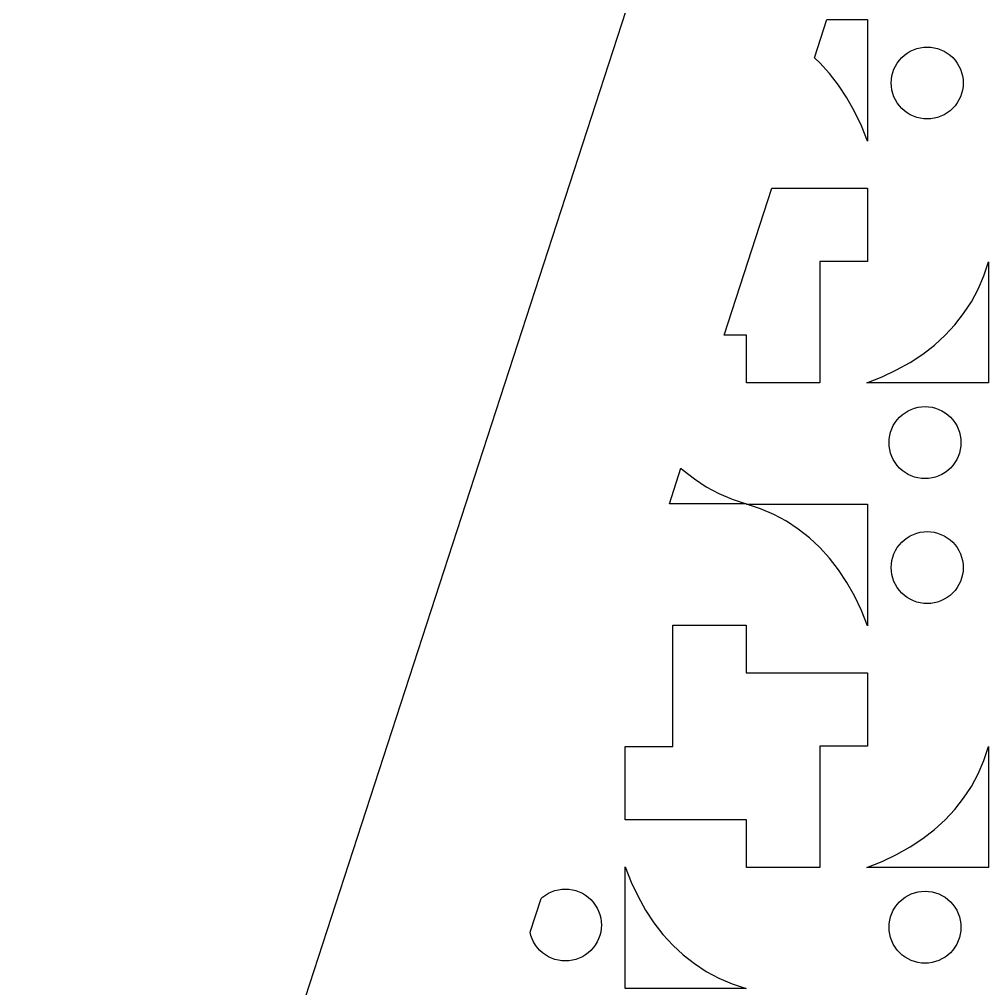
# Model space of a CAD drawing. Header units: metres. Extents: x -75 to 75, y 0 to 231.
# Drawn here: x -75 to -15, y 55 to 115 of the extents above; entities that cross this region are included whole.
import ezdxf

# ---------------------------------------------------------------- set-up
doc = ezdxf.new("R2010")
doc.units = ezdxf.units.M

msp = doc.modelspace()

# ---------------------------------------------------------------- linework, layer by layer
for p, q in [((0, 230.826), (-75, 0)), ((-25.7868, 112.63), (-25.0177, 114.997)), ((-25.0177, 114.997), (-22.5032, 114.997)), ((-22.5032, 114.997), (-22.5032, 107.457)), ((-20.2139, 112.785), (-20.0386, 112.915)), ((-20.0386, 112.915), (-19.8509, 113.027)), ((-19.8509, 113.027), (-19.6527, 113.121)), ((-19.6527, 113.121), (-19.4472, 113.195)), ((-19.4472, 113.195), (-19.2348, 113.248)), ((-19.2348, 113.248), (-19.0187, 113.28)), ((-19.0187, 113.28), (-18.8008, 113.29)), ((-18.8008, 113.29), (-18.582, 113.279)), ((-18.582, 113.279), (-18.3655, 113.248)), ((-18.3655, 113.248), (-18.154, 113.195)), ((-18.154, 113.195), (-17.9485, 113.121)), ((-17.9485, 113.121), (-17.7507, 113.027)), ((-17.7507, 113.027), (-17.563, 112.915)), ((-17.563, 112.915), (-17.3872, 112.785)), ((-25.4439, 112.312), (-25.7868, 112.63)), ((-24.8415, 111.652), (-25.4439, 112.312)), ((-20.7651, 112.113), (-20.6529, 112.3)), ((-20.6529, 112.3), (-20.5225, 112.476)), ((-20.5225, 112.476), (-20.376, 112.638)), ((-20.376, 112.638), (-20.2139, 112.785)), ((-17.3872, 112.785), (-17.2252, 112.638)), ((-17.2252, 112.638), (-17.0787, 112.476)), ((-17.0787, 112.476), (-16.9482, 112.3)), ((-16.9482, 112.3), (-16.8361, 112.113)), ((-24.2834, 110.931), (-24.8415, 111.652)), ((-20.9853, 111.498), (-20.9322, 111.71)), ((-20.9322, 111.71), (-20.8585, 111.915)), ((-20.8585, 111.915), (-20.7651, 112.113)), ((-16.8361, 112.113), (-16.7427, 111.915)), ((-16.7427, 111.915), (-16.669, 111.71)), ((-16.669, 111.71), (-16.6159, 111.497)), ((-21.0278, 111.063), (-21.0173, 111.282)), ((-21.0178, 110.845), (-21.0278, 111.063)), ((-21.0173, 111.282), (-20.9853, 111.498)), ((-16.6159, 111.497), (-16.5834, 111.281)), ((-16.5733, 111.063), (-16.5839, 110.844)), ((-16.5834, 111.281), (-16.5733, 111.063)), ((-23.7694, 110.15), (-24.2834, 110.931)), ((-20.9857, 110.629), (-21.0178, 110.845)), ((-20.9322, 110.416), (-20.9857, 110.629)), ((-20.8585, 110.211), (-20.9322, 110.416)), ((-16.669, 110.416), (-16.7427, 110.21)), ((-16.6164, 110.628), (-16.669, 110.416)), ((-16.5839, 110.844), (-16.6164, 110.628)), ((-23.3011, 109.307), (-23.7694, 110.15)), ((-20.7651, 110.013), (-20.8585, 110.211)), ((-20.6529, 109.825), (-20.7651, 110.013)), ((-20.5225, 109.65), (-20.6529, 109.825)), ((-16.9487, 109.825), (-17.0787, 109.65)), ((-16.8361, 110.013), (-16.9487, 109.825)), ((-16.7427, 110.21), (-16.8361, 110.013)), ((-22.8767, 108.405), (-23.3011, 109.307)), ((-20.376, 109.488), (-20.5225, 109.65)), ((-20.2139, 109.341), (-20.376, 109.488)), ((-20.0386, 109.211), (-20.2139, 109.341)), ((-19.8509, 109.099), (-20.0386, 109.211)), ((-17.563, 109.211), (-17.7507, 109.099)), ((-17.3872, 109.341), (-17.563, 109.211)), ((-17.2256, 109.488), (-17.3872, 109.341)), ((-17.0787, 109.65), (-17.2256, 109.488)), ((-19.6527, 109.005), (-19.8509, 109.099)), ((-19.4472, 108.931), (-19.6527, 109.005)), ((-19.2357, 108.878), (-19.4472, 108.931)), ((-19.0192, 108.846), (-19.2357, 108.878)), ((-18.8008, 108.836), (-19.0192, 108.846)), ((-18.5825, 108.846), (-18.8008, 108.836)), ((-18.3664, 108.878), (-18.5825, 108.846)), ((-18.154, 108.931), (-18.3664, 108.878)), ((-17.9485, 109.005), (-18.154, 108.931)), ((-17.7507, 109.099), (-17.9485, 109.005)), ((-22.5032, 107.457), (-22.8767, 108.405)), ((-31.371, 95.4434), (-28.41, 104.557)), ((-28.41, 104.557), (-22.5032, 104.557)), ((-22.5032, 104.557), (-22.5032, 100.003)), ((-22.5032, 100.003), (-25.4434, 100.003)), ((-25.4434, 100.003), (-25.4434, 92.5032)), ((-15.2943, 99.1284), (-15.0032, 99.9821)), ((-15.0032, 99.9821), (-15.0032, 92.5032)), ((-15.6519, 98.3022), (-15.2943, 99.1284)), ((-16.0698, 97.5203), (-15.6519, 98.3022)), ((-16.5491, 96.7838), (-16.0698, 97.5203)), ((-17.0879, 96.0916), (-16.5491, 96.7838)), ((-17.688, 95.4439), (-17.0879, 96.0916)), ((-29.9968, 95.4434), (-31.371, 95.4434)), ((-29.9968, 92.5032), (-29.9968, 95.4434)), ((-18.3481, 94.8415), (-17.688, 95.4439)), ((-19.0686, 94.2834), (-18.3481, 94.8415)), ((-19.8505, 93.7694), (-19.0686, 94.2834)), ((-20.6927, 93.3011), (-19.8505, 93.7694)), ((-21.595, 92.8767), (-20.6927, 93.3011)), ((-25.4434, 92.5032), (-29.9968, 92.5032)), ((-22.5426, 92.5032), (-21.595, 92.8767)), ((-15.0032, 92.5032), (-22.5426, 92.5032)), ((-20.3503, 90.5225), (-20.175, 90.6525)), ((-20.175, 90.6525), (-19.9873, 90.7651)), ((-19.9873, 90.7651), (-19.7891, 90.8585)), ((-19.7891, 90.8585), (-19.5836, 90.9322)), ((-19.5836, 90.9322), (-19.3712, 90.9857)), ((-19.3712, 90.9857), (-19.1551, 91.0178)), ((-19.1551, 91.0178), (-18.9372, 91.0278)), ((-18.9372, 91.0278), (-18.7184, 91.0173)), ((-18.7184, 91.0173), (-18.5019, 90.9853)), ((-18.5019, 90.9853), (-18.2904, 90.9322)), ((-18.2904, 90.9322), (-18.0849, 90.8585)), ((-18.0849, 90.8585), (-17.8871, 90.7651)), ((-17.8871, 90.7651), (-17.6994, 90.6525)), ((-17.6994, 90.6525), (-17.5241, 90.5225)), ((-20.9015, 89.8509), (-20.7893, 90.0381)), ((-20.7893, 90.0381), (-20.6589, 90.2139)), ((-20.6589, 90.2139), (-20.5124, 90.3755)), ((-20.5124, 90.3755), (-20.3503, 90.5225)), ((-17.5241, 90.5225), (-17.3616, 90.3755)), ((-17.3616, 90.3755), (-17.2151, 90.2139)), ((-17.2151, 90.2139), (-17.0847, 90.0381)), ((-17.0847, 90.0381), (-16.973, 89.8509)), ((-21.1221, 89.2357), (-21.069, 89.4472)), ((-21.069, 89.4472), (-20.9949, 89.6527)), ((-20.9949, 89.6527), (-20.9015, 89.8509)), ((-16.973, 89.8509), (-16.8791, 89.6527)), ((-16.8791, 89.6527), (-16.8054, 89.4472)), ((-16.8054, 89.4472), (-16.7523, 89.2348)), ((-21.1642, 88.8008), (-21.1537, 89.0192)), ((-21.1542, 88.5825), (-21.1642, 88.8008)), ((-21.1537, 89.0192), (-21.1221, 89.2357)), ((-16.7523, 89.2348), (-16.7203, 89.0187)), ((-16.7097, 88.8008), (-16.7207, 88.582)), ((-16.7203, 89.0187), (-16.7097, 88.8008)), ((-21.1221, 88.3664), (-21.1542, 88.5825)), ((-21.069, 88.154), (-21.1221, 88.3664)), ((-16.7528, 88.3655), (-16.8054, 88.154)), ((-16.7207, 88.582), (-16.7528, 88.3655)), ((-20.9949, 87.9485), (-21.069, 88.154)), ((-20.9015, 87.7507), (-20.9949, 87.9485)), ((-20.7893, 87.5635), (-20.9015, 87.7507)), ((-16.973, 87.7507), (-17.0851, 87.563)), ((-16.8791, 87.948), (-16.973, 87.7507)), ((-16.8054, 88.154), (-16.8791, 87.948)), ((-34.7632, 85.0032), (-34.0448, 87.2143)), ((-34.0448, 87.2143), (-33.9084, 87.0879)), ((-33.9084, 87.0879), (-33.2162, 86.5491)), ((-20.6589, 87.3872), (-20.7893, 87.5635)), ((-20.5124, 87.2256), (-20.6589, 87.3872)), ((-20.3503, 87.0787), (-20.5124, 87.2256)), ((-20.175, 86.9487), (-20.3503, 87.0787)), ((-17.5241, 87.0787), (-17.6994, 86.9487)), ((-17.3621, 87.2252), (-17.5241, 87.0787)), ((-17.2151, 87.3872), (-17.3621, 87.2252)), ((-17.0851, 87.563), (-17.2151, 87.3872)), ((-33.2162, 86.5491), (-32.4797, 86.0698)), ((-19.9873, 86.8361), (-20.175, 86.9487)), ((-19.7891, 86.7427), (-19.9873, 86.8361)), ((-19.5836, 86.669), (-19.7891, 86.7427)), ((-19.3721, 86.6159), (-19.5836, 86.669)), ((-19.1556, 86.5839), (-19.3721, 86.6159)), ((-18.9372, 86.5733), (-19.1556, 86.5839)), ((-18.7189, 86.5834), (-18.9372, 86.5733)), ((-18.5028, 86.6159), (-18.7189, 86.5834)), ((-18.2904, 86.669), (-18.5028, 86.6159)), ((-18.0849, 86.7427), (-18.2904, 86.669)), ((-17.8871, 86.8361), (-18.0849, 86.7427)), ((-17.6994, 86.9487), (-17.8871, 86.8361)), ((-32.4797, 86.0698), (-31.6978, 85.6519)), ((-31.6978, 85.6519), (-30.8716, 85.2943)), ((-30.8716, 85.2943), (-30.0179, 85.0032)), ((-30.0179, 85.0032), (-34.7632, 85.0032)), ((-29.1284, 84.7057), (-29.9821, 84.9968)), ((-29.9821, 84.9968), (-22.5032, 84.9968)), ((-28.3022, 84.3481), (-29.1284, 84.7057)), ((-22.5032, 84.9968), (-22.5032, 77.4574)), ((-27.5203, 83.9302), (-28.3022, 84.3481)), ((-26.7838, 83.4509), (-27.5203, 83.9302)), ((-26.0916, 82.9121), (-26.7838, 83.4509)), ((-25.4439, 82.312), (-26.0916, 82.9121)), ((-20.2139, 82.7849), (-20.0386, 82.9149)), ((-20.0386, 82.9149), (-19.8509, 83.027)), ((-19.8509, 83.027), (-19.6527, 83.1209)), ((-19.6527, 83.1209), (-19.4472, 83.1946)), ((-19.4472, 83.1946), (-19.2348, 83.2477)), ((-19.2348, 83.2477), (-19.0187, 83.2797)), ((-19.0187, 83.2797), (-18.8008, 83.2903)), ((-18.8008, 83.2903), (-18.582, 83.2793)), ((-18.582, 83.2793), (-18.3655, 83.2477)), ((-18.3655, 83.2477), (-18.154, 83.1946)), ((-18.154, 83.1946), (-17.9485, 83.1209)), ((-17.9485, 83.1209), (-17.7507, 83.027)), ((-17.7507, 83.027), (-17.563, 82.9149)), ((-17.563, 82.9149), (-17.3872, 82.7849)), ((-24.8415, 81.6519), (-25.4439, 82.312)), ((-20.7651, 82.1129), (-20.6529, 82.3001)), ((-20.6529, 82.3001), (-20.5225, 82.4759)), ((-20.5225, 82.4759), (-20.376, 82.6379)), ((-20.376, 82.6379), (-20.2139, 82.7849)), ((-17.3872, 82.7849), (-17.2252, 82.6379)), ((-17.2252, 82.6379), (-17.0787, 82.4759)), ((-17.0787, 82.4759), (-16.9482, 82.3001)), ((-16.9482, 82.3001), (-16.8361, 82.1129)), ((-24.2834, 80.9314), (-24.8415, 81.6519)), ((-20.9853, 81.4981), (-20.9322, 81.7096)), ((-20.9322, 81.7096), (-20.8585, 81.9151)), ((-20.8585, 81.9151), (-20.7651, 82.1129)), ((-16.8361, 82.1129), (-16.7427, 81.9151)), ((-16.7427, 81.9151), (-16.669, 81.7096)), ((-16.669, 81.7096), (-16.6159, 81.4972)), ((-21.0278, 81.0628), (-21.0173, 81.2816)), ((-21.0178, 80.8449), (-21.0278, 81.0628)), ((-21.0173, 81.2816), (-20.9853, 81.4981)), ((-16.6159, 81.4972), (-16.5834, 81.2811)), ((-16.5733, 81.0628), (-16.5839, 80.8444)), ((-16.5834, 81.2811), (-16.5733, 81.0628)), ((-23.7694, 80.1495), (-24.2834, 80.9314)), ((-20.9857, 80.6288), (-21.0178, 80.8449)), ((-20.9322, 80.4164), (-20.9857, 80.6288)), ((-20.8585, 80.2109), (-20.9322, 80.4164)), ((-16.669, 80.4164), (-16.7427, 80.2104)), ((-16.6164, 80.6279), (-16.669, 80.4164)), ((-16.5839, 80.8444), (-16.6164, 80.6279)), ((-23.3011, 79.3073), (-23.7694, 80.1495)), ((-20.7651, 80.0127), (-20.8585, 80.2109)), ((-20.6529, 79.8254), (-20.7651, 80.0127)), ((-20.5225, 79.6497), (-20.6529, 79.8254)), ((-16.9487, 79.825), (-17.0787, 79.6497)), ((-16.8361, 80.0127), (-16.9487, 79.825)), ((-16.7427, 80.2104), (-16.8361, 80.0127)), ((-22.8767, 78.405), (-23.3011, 79.3073)), ((-20.376, 79.4881), (-20.5225, 79.6497)), ((-20.2139, 79.3411), (-20.376, 79.4881)), ((-20.0386, 79.2111), (-20.2139, 79.3411)), ((-19.8509, 79.0985), (-20.0386, 79.2111)), ((-17.563, 79.2111), (-17.7507, 79.0985)), ((-17.3872, 79.3411), (-17.563, 79.2111)), ((-17.2256, 79.4876), (-17.3872, 79.3411)), ((-17.0787, 79.6497), (-17.2256, 79.4876)), ((-19.6527, 79.0051), (-19.8509, 79.0985)), ((-19.4472, 78.931), (-19.6527, 79.0051)), ((-19.2357, 78.8783), (-19.4472, 78.931)), ((-19.0192, 78.8463), (-19.2357, 78.8783)), ((-18.8008, 78.8358), (-19.0192, 78.8463)), ((-18.5825, 78.8458), (-18.8008, 78.8358)), ((-18.3664, 78.8779), (-18.5825, 78.8458)), ((-18.154, 78.931), (-18.3664, 78.8779)), ((-17.9485, 79.0051), (-18.154, 78.931)), ((-17.7507, 79.0985), (-17.9485, 79.0051)), ((-22.5032, 77.4574), (-22.8767, 78.405)), ((-34.5566, 69.9968), (-34.5566, 77.4968)), ((-34.5566, 77.4968), (-30.0032, 77.4968)), ((-30.0032, 77.4968), (-30.0032, 74.5566)), ((-30.0032, 74.5566), (-22.5032, 74.5566)), ((-22.5032, 74.5566), (-22.5032, 70.0032)), ((-37.4968, 65.4434), (-37.4968, 69.9968)), ((-37.4968, 69.9968), (-34.5566, 69.9968)), ((-22.5032, 70.0032), (-25.4434, 70.0032)), ((-25.4434, 70.0032), (-25.4434, 62.5032)), ((-15.2943, 69.1284), (-15.0032, 69.9821)), ((-15.0032, 69.9821), (-15.0032, 62.5032)), ((-15.6519, 68.3022), (-15.2943, 69.1284)), ((-16.0698, 67.5203), (-15.6519, 68.3022)), ((-16.5491, 66.7838), (-16.0698, 67.5203)), ((-17.0879, 66.0916), (-16.5491, 66.7838)), ((-17.688, 65.4439), (-17.0879, 66.0916)), ((-29.9968, 65.4434), (-37.4968, 65.4434)), ((-29.9968, 62.5032), (-29.9968, 65.4434)), ((-18.3481, 64.8415), (-17.688, 65.4439)), ((-19.0686, 64.2834), (-18.3481, 64.8415)), ((-19.8505, 63.7694), (-19.0686, 64.2834)), ((-20.6927, 63.3011), (-19.8505, 63.7694)), ((-21.595, 62.8767), (-20.6927, 63.3011)), ((-37.4968, 55.0032), (-37.4968, 62.5426)), ((-37.4968, 62.5426), (-37.1233, 61.595)), ((-25.4434, 62.5032), (-29.9968, 62.5032)), ((-22.5426, 62.5032), (-21.595, 62.8767)), ((-15.0032, 62.5032), (-22.5426, 62.5032)), ((-37.1233, 61.595), (-36.6989, 60.6927)), ((-42.6984, 60.5812), (-42.6128, 60.6589)), ((-42.6128, 60.6589), (-42.437, 60.7889)), ((-42.437, 60.7889), (-42.2493, 60.9015)), ((-42.2493, 60.9015), (-42.0515, 60.9949)), ((-42.0515, 60.9949), (-41.846, 61.069)), ((-41.846, 61.069), (-41.6336, 61.1221)), ((-41.6336, 61.1221), (-41.4175, 61.1542)), ((-41.4175, 61.1542), (-41.1992, 61.1642)), ((-41.1992, 61.1642), (-40.9808, 61.1537)), ((-40.9808, 61.1537), (-40.7643, 61.1217)), ((-40.7643, 61.1217), (-40.5528, 61.069)), ((-40.5528, 61.069), (-40.3473, 60.9949)), ((-40.3473, 60.9949), (-40.1491, 60.9015)), ((-40.1491, 60.9015), (-39.9614, 60.7889)), ((-39.9614, 60.7889), (-39.7861, 60.6589)), ((-39.7861, 60.6589), (-39.624, 60.5119)), ((-36.6989, 60.6927), (-36.2306, 59.8505)), ((-20.3503, 60.5225), (-20.175, 60.6525)), ((-20.175, 60.6525), (-19.9873, 60.7651)), ((-19.9873, 60.7651), (-19.7891, 60.8585)), ((-19.7891, 60.8585), (-19.5836, 60.9322)), ((-19.5836, 60.9322), (-19.3712, 60.9857)), ((-19.3712, 60.9857), (-19.1551, 61.0178)), ((-19.1551, 61.0178), (-18.9372, 61.0278)), ((-18.9372, 61.0278), (-18.7184, 61.0173)), ((-18.7184, 61.0173), (-18.5019, 60.9853)), ((-18.5019, 60.9853), (-18.2904, 60.9322)), ((-18.2904, 60.9322), (-18.0849, 60.8585)), ((-18.0849, 60.8585), (-17.8871, 60.7651)), ((-17.8871, 60.7651), (-17.6994, 60.6525)), ((-17.6994, 60.6525), (-17.5241, 60.5225)), ((-43.3796, 58.4848), (-42.6984, 60.5812)), ((-39.624, 60.5119), (-39.4775, 60.3503)), ((-39.4775, 60.3503), (-39.3471, 60.1746)), ((-39.3471, 60.1746), (-39.2349, 59.9873)), ((-20.9015, 59.8509), (-20.7893, 60.0381)), ((-20.7893, 60.0381), (-20.6589, 60.2139)), ((-20.6589, 60.2139), (-20.5124, 60.3755)), ((-20.5124, 60.3755), (-20.3503, 60.5225)), ((-17.5241, 60.5225), (-17.3616, 60.3755)), ((-17.3616, 60.3755), (-17.2151, 60.2139)), ((-17.2151, 60.2139), (-17.0847, 60.0381)), ((-17.0847, 60.0381), (-16.973, 59.8509)), ((-39.2349, 59.9873), (-39.1415, 59.7891)), ((-39.1415, 59.7891), (-39.0678, 59.5836)), ((-39.0678, 59.5836), (-39.0143, 59.3712)), ((-36.2306, 59.8505), (-35.7166, 59.0686)), ((-21.1221, 59.2357), (-21.069, 59.4472)), ((-21.069, 59.4472), (-20.9949, 59.6527)), ((-20.9949, 59.6527), (-20.9015, 59.8509)), ((-16.973, 59.8509), (-16.8791, 59.6527)), ((-16.8791, 59.6527), (-16.8054, 59.4472)), ((-16.8054, 59.4472), (-16.7523, 59.2348)), ((-39.0143, 59.3712), (-38.9822, 59.1551)), ((-38.9722, 58.9372), (-38.9827, 58.7184)), ((-38.9822, 59.1551), (-38.9722, 58.9372)), ((-35.7166, 59.0686), (-35.1585, 58.3481)), ((-21.1642, 58.8008), (-21.1537, 59.0192)), ((-21.1542, 58.5825), (-21.1642, 58.8008)), ((-21.1537, 59.0192), (-21.1221, 59.2357)), ((-16.7523, 59.2348), (-16.7203, 59.0187)), ((-16.7097, 58.8008), (-16.7207, 58.582)), ((-16.7203, 59.0187), (-16.7097, 58.8008)), ((-43.331, 58.2904), (-43.3796, 58.4848)), ((-43.2573, 58.0849), (-43.331, 58.2904)), ((-39.0678, 58.2904), (-39.1415, 58.0844)), ((-39.0147, 58.5019), (-39.0678, 58.2904)), ((-38.9827, 58.7184), (-39.0147, 58.5019)), ((-35.1585, 58.3481), (-34.5561, 57.688)), ((-21.1221, 58.3664), (-21.1542, 58.5825)), ((-21.069, 58.154), (-21.1221, 58.3664)), ((-16.7528, 58.3655), (-16.8054, 58.154)), ((-16.7207, 58.582), (-16.7528, 58.3655)), ((-43.1639, 57.8871), (-43.2573, 58.0849)), ((-43.0518, 57.6999), (-43.1639, 57.8871)), ((-42.9213, 57.5241), (-43.0518, 57.6999)), ((-39.3475, 57.6994), (-39.4775, 57.5241)), ((-39.2349, 57.8871), (-39.3475, 57.6994)), ((-39.1415, 58.0844), (-39.2349, 57.8871)), ((-34.5561, 57.688), (-33.9084, 57.0879)), ((-20.9949, 57.9485), (-21.069, 58.154)), ((-20.9015, 57.7507), (-20.9949, 57.9485)), ((-20.7893, 57.5635), (-20.9015, 57.7507)), ((-16.973, 57.7507), (-17.0851, 57.563)), ((-16.8791, 57.948), (-16.973, 57.7507)), ((-16.8054, 58.154), (-16.8791, 57.948)), ((-42.7748, 57.3621), (-42.9213, 57.5241)), ((-42.6128, 57.2151), (-42.7748, 57.3621)), ((-42.437, 57.0851), (-42.6128, 57.2151)), ((-42.2493, 56.973), (-42.437, 57.0851)), ((-39.9614, 57.0851), (-40.1491, 56.973)), ((-39.7861, 57.2151), (-39.9614, 57.0851)), ((-39.6245, 57.3616), (-39.7861, 57.2151)), ((-39.4775, 57.5241), (-39.6245, 57.3616)), ((-33.9084, 57.0879), (-33.2162, 56.5491)), ((-20.6589, 57.3872), (-20.7893, 57.5635)), ((-20.5124, 57.2256), (-20.6589, 57.3872)), ((-20.3503, 57.0787), (-20.5124, 57.2256)), ((-20.175, 56.9487), (-20.3503, 57.0787)), ((-17.5241, 57.0787), (-17.6994, 56.9487)), ((-17.3621, 57.2252), (-17.5241, 57.0787)), ((-17.2151, 57.3872), (-17.3621, 57.2252)), ((-17.0851, 57.563), (-17.2151, 57.3872)), ((-42.0515, 56.8791), (-42.2493, 56.973)), ((-41.846, 56.8054), (-42.0515, 56.8791)), ((-41.6345, 56.7523), (-41.846, 56.8054)), ((-41.418, 56.7207), (-41.6345, 56.7523)), ((-41.1992, 56.7097), (-41.418, 56.7207)), ((-40.9813, 56.7203), (-41.1992, 56.7097)), ((-40.7652, 56.7523), (-40.9813, 56.7203)), ((-40.5528, 56.8054), (-40.7652, 56.7523)), ((-40.3473, 56.8791), (-40.5528, 56.8054)), ((-40.1491, 56.973), (-40.3473, 56.8791)), ((-33.2162, 56.5491), (-32.4797, 56.0698)), ((-19.9873, 56.8361), (-20.175, 56.9487)), ((-19.7891, 56.7427), (-19.9873, 56.8361)), ((-19.5836, 56.669), (-19.7891, 56.7427)), ((-19.3721, 56.6159), (-19.5836, 56.669)), ((-19.1556, 56.5839), (-19.3721, 56.6159)), ((-18.9372, 56.5733), (-19.1556, 56.5839)), ((-18.7189, 56.5834), (-18.9372, 56.5733)), ((-18.5028, 56.6159), (-18.7189, 56.5834)), ((-18.2904, 56.669), (-18.5028, 56.6159)), ((-18.0849, 56.7427), (-18.2904, 56.669)), ((-17.8871, 56.8361), (-18.0849, 56.7427)), ((-17.6994, 56.9487), (-17.8871, 56.8361)), ((-32.4797, 56.0698), (-31.6978, 55.6519)), ((-31.6978, 55.6519), (-30.8716, 55.2943)), ((-30.8716, 55.2943), (-30.0179, 55.0032)), ((-30.0179, 55.0032), (-37.4968, 55.0032))]:
    msp.add_line(p, q)

doc.saveas('drawing.dxf')
